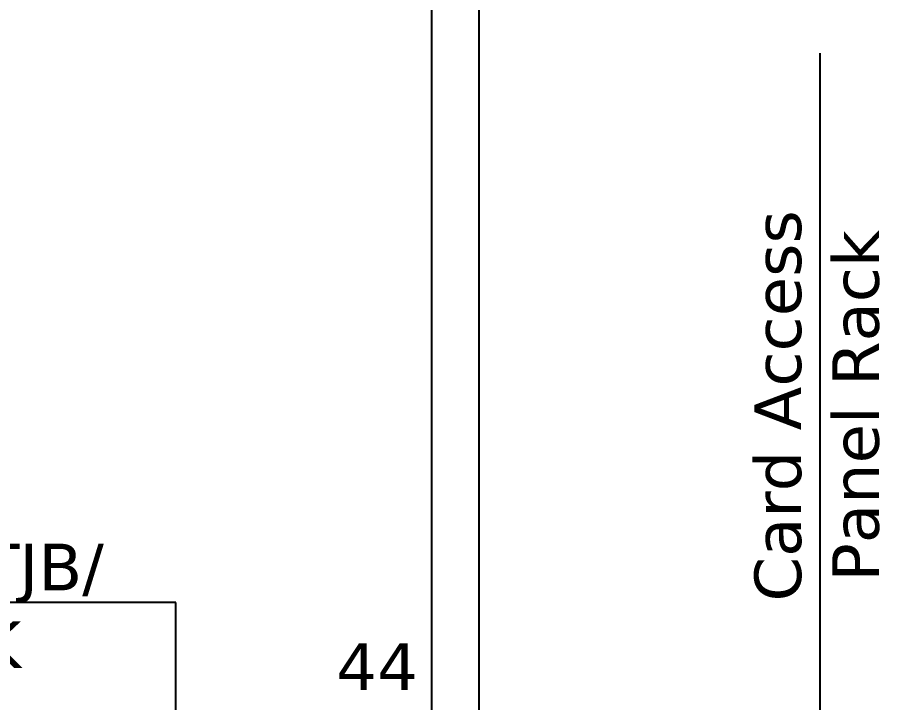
# Model space of a CAD drawing. Header units: millimetres. Extents: x -5691 to 68617, y -23008 to 84113.
# Drawn here: x 37377 to 40150, y 21250 to 23454 of the extents above; entities that cross this region are included whole.
import ezdxf

# ---------------------------------------------------------------- set-up
doc = ezdxf.new("R2010")
doc.units = ezdxf.units.MM
doc.header["$LTSCALE"] = 700
doc.header["$MEASUREMENT"] = 0
for name, color, linetype in [('architactur xref$0$EL - TEXT', 8, 'Continuous'), ('architactur xref$0$TEXT', 8, 'Continuous'), ('architactur xref$0$WALL', 8, 'Continuous'), ('rcp$0$X-REF', 8, 'Continuous'), ('X-REF', 8, 'Continuous')]:
    doc.layers.add(name, color=color, linetype=linetype)
doc.styles.add('architactur xref$0$VERDANA', font='verdana.ttf')

# ---------------------------------------------------------------- blocks, each defined once
blk = doc.blocks.new('architactur xref')
at = {"layer": 'architactur xref$0$EL - TEXT'}
for p, q in [((1573.16, 826.16), (1573.16, 918.84)), ((1491.63, 849.28), (1385.36, 849.28)), ((1491.63, 801.23), (1491.63, 849.28))]:
    blk.add_line(p, q, dxfattribs=at)
at = {"layer": 'architactur xref$0$WALL', "linetype": 'Continuous'}
for p, q in [((1524, 666), (1524, 1063)), ((1530, 835), (1530, 1063))]:
    blk.add_line(p, q, dxfattribs=at)
at = {"layer": 'architactur xref$0$TEXT', "linetype": 'Continuous', "insert": (1572.77, 874.19), "char_height": 5.9055, "width": 105.1582, "attachment_point": 5, "rotation": 90, "style": 'architactur xref$0$VERDANA'}
blk.add_mtext('Card Access \\PPanel Rack', dxfattribs=at)
at = {"layer": 'architactur xref$0$TEXT', "linetype": 'Continuous', "insert": (1451.67, 848.81), "char_height": 5.9055, "width": 105.1582, "attachment_point": 5, "style": 'architactur xref$0$VERDANA'}
blk.add_mtext('50 PAIR SMTJB/\\PDPP RACK', dxfattribs=at)
at = {"layer": 'architactur xref$0$TEXT', "lineweight": 0, "insert": (1517.08, 841.16), "char_height": 5.906, "width": 5.1391, "attachment_point": 5, "style": 'architactur xref$0$VERDANA'}
blk.add_mtext('44', dxfattribs=at)
blk = doc.blocks.new('rcp')
at = {"layer": 'rcp$0$X-REF', "xscale": 25.39999999999418, "yscale": 25.39999999999418, "zscale": 25.39999999999418}
blk.add_blockref('architactur xref', (0, 0), dxfattribs=at)

msp = doc.modelspace()

# ---------------------------------------------------------------- block references
at = {"layer": 'X-REF', "ltscale": 8}
msp.add_blockref('rcp', (0, 0), dxfattribs=at)

# ---------------------------------------------------------------- next in the draw order: block references
at = {"layer": 'X-REF', "xscale": 25.39999999999418, "yscale": 25.39999999999418, "zscale": 25.39999999999418}
msp.add_blockref('architactur xref', (0, 0), dxfattribs=at)

doc.saveas('drawing.dxf')
